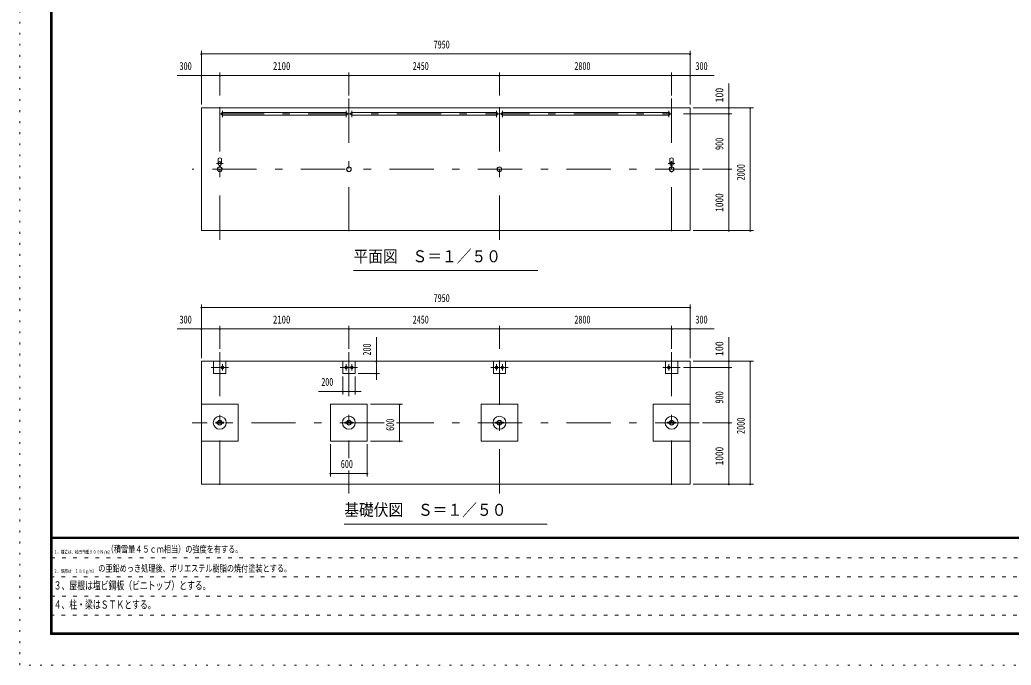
# Model space of a CAD drawing. Units: millimetres, scale not verified, with parts at other scales. Extents: x -23548 to 23548, y -10500 to 10500.
# Drawn here: x -6152 to 9974, y -10500 to 0 of the extents above; entities that cross this region are included whole.
import ezdxf
from ezdxf.enums import TextEntityAlignment as Align

# ---------------------------------------------------------------- set-up
doc = ezdxf.new("R2010")
doc.units = ezdxf.units.MM
doc.header["$LTSCALE"] = 60
for name, pattern in [('USER1', [3, 1, -2]), ('USER3', [24, 12, -5, 2, -5]), ('USER4', [3, 0.5, -2.5])]:
    doc.linetypes.add(name, pattern=pattern)
doc.layers.add('0-1_0-F', color=7, linetype='Continuous')
for name, color, linetype, lineweight in [('0-2_1-0BOLD', 7, 'Continuous', 18), ('0-3_1-2CENTER', 3, 'USER3', 18), ('0-5_1-5DIM', 3, 'Continuous', 18), ('0-C_F-F', 5, 'Continuous', 18), ('0-D_F-E_J_ADD', 5, 'USER4', 18)]:
    doc.layers.add(name, color=color, linetype=linetype, lineweight=lineweight)
doc.styles.add('ＭＳ ゴシック', font='')
doc.styles.get('ＭＳ ゴシック').set_extended_font_data('MS Gothic')

msp = doc.modelspace()

# ---------------------------------------------------------------- linework, layer by layer
at = {"layer": '0-2_1-0BOLD'}
for p, q in [((-845.57, -1508.98), (-2852.86, -1508.98)), ((-2852.86, -1551.68), (-845.57, -1551.68)), ((-752.86, -1508.98), (1604.44, -1508.98)), ((1604.44, -1551.68), (-752.86, -1551.68)), ((4404.43, -1508.98), (1697.14, -1508.98)), ((1697.14, -1551.68), (4404.43, -1551.68)), ((-2926.71, -2255.29), (-2926.71, -2330.81)), ((-2871.71, -2330.81), (-2871.71, -2255.29)), ((4423.28, -2255.29), (4423.28, -2330.81)), ((4478.28, -2330.81), (4478.28, -2255.29)), ((-2903.82, -2390.84), (-2903.82, -2369.06)), ((-2902.21, -2367.66), (-2902.21, -2392.3)), ((-2896.21, -2392.3), (-2896.21, -2367.66)), ((-2894.62, -2369.06), (-2894.62, -2390.84)), ((4446.18, -2390.84), (4446.18, -2369.06)), ((4447.78, -2367.66), (4447.78, -2392.3)), ((4453.78, -2392.3), (4453.78, -2367.66)), ((4455.38, -2369.06), (4455.38, -2390.84)), ((-2799.22, -5755.33), (-2799.22, -5555.33)), ((-699.22, -5555.33), (-699.22, -5755.33)), ((1750.78, -5555.33), (1750.78, -5755.33)), ((-3199.22, -6255.33), (-2599.22, -6255.33)), ((-2933.97, -6548.83), (-2864.47, -6548.83)), ((-2864.47, -6561.83), (-2933.97, -6561.83)), ((-2861.63, -6548.83), (-2834.22, -6548.83)), ((-833.97, -6548.83), (-764.47, -6548.83)), ((-764.47, -6561.83), (-833.97, -6561.83)), ((-761.63, -6548.83), (-734.22, -6548.83)), ((1616.03, -6548.83), (1685.53, -6548.83)), ((1685.53, -6561.83), (1616.03, -6561.83)), ((1715.78, -6561.83), (1688.37, -6561.83)), ((4485.53, -6548.83), (4416.03, -6548.83)), ((4416.03, -6561.83), (4485.53, -6561.83)), ((4488.37, -6561.83), (4515.78, -6561.83))]:
    msp.add_line(p, q, dxfattribs=at)
for points in [[(4750.78, -1430.33), (-3199.21, -1430.33), (-3199.21, -3430.33), (4750.78, -3430.33)], [(4750.78, -5555.32), (4750.78, -7555.33), (-3199.22, -7555.33), (-3199.22, -5555.32)], [(-499.22, -6255.33), (-499.22, -6855.33), (-1099.22, -6855.33), (-1099.22, -6255.33)], [(1950.78, -6855.33), (1950.78, -6255.33), (1350.78, -6255.33), (1350.78, -6855.33)]]:
    msp.add_lwpolyline(points, close=True, dxfattribs=at)
for points in [[(-2799.22, -5755.33), (-2999.22, -5755.33), (-2999.22, -5555.33)], [(-699.22, -5755.33), (-899.22, -5755.33), (-899.22, -5555.33)], [(1750.78, -5755.33), (1550.78, -5755.33), (1550.78, -5555.33)], [(4350.78, -5555.33), (4350.78, -5755.33), (4550.78, -5755.33), (4550.78, -5555.33)], [(-2599.22, -6255.33), (-2599.22, -6855.33), (-3199.22, -6855.33)], [(4750.78, -6255.33), (4150.78, -6255.33), (4150.78, -6855.33), (4750.78, -6855.33)], [(-2936.81, -6561.83), (-2964.22, -6561.83), (-2964.22, -6548.83), (-2936.81, -6548.83)], [(-2834.22, -6548.83), (-2834.22, -6561.83), (-2861.63, -6561.83)], [(-836.81, -6561.83), (-864.22, -6561.83), (-864.22, -6548.83), (-836.81, -6548.83)], [(-734.22, -6548.83), (-734.22, -6561.83), (-761.63, -6561.83)], [(1613.19, -6561.83), (1585.78, -6561.83), (1585.78, -6548.83), (1613.19, -6548.83)], [(1688.37, -6548.83), (1715.78, -6548.83), (1715.78, -6561.83)], [(4413.19, -6548.83), (4385.78, -6548.83), (4385.78, -6561.83), (4413.19, -6561.83)], [(4515.78, -6561.83), (4515.78, -6548.83), (4488.37, -6548.83)]]:
    msp.add_lwpolyline(points, dxfattribs=at)
for centre, radius in [((-2899.21, -2430.33), 38.15), ((-2899.21, -2430.33), 35.35), ((-2899.21, -2340.33), 27.5), ((-2899.21, -2308.98), 2.25), ((-799.21, -2430.33), 38.15), ((-799.21, -2430.33), 35.35), ((1650.79, -2430.33), 38.15), ((1650.79, -2430.33), 35.35), ((4450.78, -2430.33), 38.15), ((4450.78, -2430.33), 35.35), ((4450.78, -2340.33), 27.5), ((4450.78, -2308.98), 2.25), ((-2899.21, -2472.33), 2.25), ((4450.78, -2472.33), 2.25), ((-2852.87, -5655.33), 21.35), ((-2852.87, -5655.33), 19.05), ((-845.57, -5655.33), 21.35), ((-845.57, -5655.33), 19.05), ((-752.87, -5655.33), 21.35), ((-752.87, -5655.33), 19.05), ((1604.43, -5655.33), 21.35), ((1604.43, -5655.33), 19.05), ((1697.13, -5655.33), 21.35), ((1697.13, -5655.33), 19.05), ((4404.43, -5655.33), 21.35), ((4404.43, -5655.33), 19.05), ((-2899.22, -6555.33), 105), ((-799.22, -6555.33), 105), ((1650.78, -6555.33), 105), ((4450.78, -6555.33), 105), ((-2899.22, -6555.33), 38.15), ((-2899.22, -6555.33), 35.35), ((-799.22, -6555.33), 38.15), ((-799.22, -6555.33), 35.35), ((1650.78, -6555.33), 38.15), ((1650.78, -6555.33), 35.35), ((4450.78, -6555.33), 38.15), ((4450.78, -6555.33), 35.35)]:
    msp.add_circle(centre, radius, dxfattribs=at)
for centre, radius, start, end in [((-2852.86, -1530.33), 21.35, 90, 270), ((-845.57, -1530.33), 21.35, 270, 90), ((-752.86, -1530.33), 21.35, 90, 270), ((1604.44, -1530.33), 21.35, 270, 90), ((1697.14, -1530.33), 21.35, 90, 270), ((4404.43, -1530.33), 21.35, 270, 90), ((-2899.21, -2290.78), 44.9, 52.23546, 127.76454), ((4450.78, -2290.78), 44.9, 52.23546, 127.76454), ((-2899.21, -2430.33), 39.75, 96.64514, 265.61671), ((-2899.21, -2340.33), 29.1, 95.93016, 260.90512), ((-2899.21, -2357.73), 44.9, 109.58864, 127.76454), ((-2899.21, -2308.98), 3.85, 321.34222, 270), ((-2899.21, -2340.33), 29.1, 279.09488, 90), ((-2899.21, -2430.33), 39.75, 270, 83.35486), ((-2899.21, -2357.73), 44.9, 52.23546, 70.41136), ((4450.78, -2430.33), 39.75, 96.64514, 265.61671), ((4450.78, -2340.33), 29.1, 95.93016, 260.90512), ((4450.78, -2357.73), 44.9, 109.58864, 127.76454), ((4450.78, -2308.98), 3.85, 321.34222, 270), ((4450.78, -2340.33), 29.1, 279.09488, 90), ((4450.78, -2430.33), 39.75, 270, 83.35486), ((4450.78, -2357.73), 44.9, 52.23546, 70.41136), ((-2899.21, -2472.33), 3.85, 90, 37.90752), ((4450.78, -2472.33), 3.85, 90, 37.90752)]:
    msp.add_arc(centre, radius, start, end, dxfattribs=at)
at = {"layer": '0-3_1-2CENTER'}
for p, q in [((-2899.21, -3580.33), (-2899.21, -1280.33)), ((-799.21, -1280.33), (-799.21, -3580.33)), ((1650.79, -3580.33), (1650.79, -1280.33)), ((4450.78, -1280.33), (4450.78, -3580.33)), ((-2899.21, -1530.33), (4450.78, -1530.33)), ((-2852.86, -1581.68), (-2852.86, -1478.98)), ((-845.57, -1581.68), (-845.57, -1478.98)), ((-752.86, -1478.98), (-752.86, -1581.68)), ((1604.44, -1478.98), (1604.44, -1581.68)), ((1697.14, -1581.68), (1697.14, -1478.98)), ((4404.43, -1478.98), (4404.43, -1581.68)), ((-2954.21, -2340.33), (-2844.21, -2340.33)), ((-2888.45, -2380), (-2909.98, -2380)), ((4505.78, -2340.33), (4395.78, -2340.33)), ((4440.02, -2380), (4461.55, -2380)), ((4900.79, -2430.33), (-3349.21, -2430.33)), ((-2899.22, -5405.33), (-2899.22, -7705.32)), ((-799.22, -5405.33), (-799.22, -7130.3)), ((1650.78, -7705.32), (1650.78, -5405.33)), ((4450.78, -5405.33), (4450.78, -7705.32)), ((-2852.87, -5706.68), (-2852.87, -5603.98)), ((-845.57, -5706.68), (-845.57, -5603.98)), ((-752.87, -5603.98), (-752.87, -5706.68)), ((1604.43, -5603.98), (1604.43, -5706.68)), ((1697.13, -5706.68), (1697.13, -5603.98)), ((4404.43, -5603.98), (4404.43, -5706.68)), ((-2757.8, -5655.33), (-3040.64, -5655.33)), ((-940.64, -5655.33), (-657.8, -5655.33)), ((1792.2, -5655.33), (1509.36, -5655.33)), ((4592.2, -5655.33), (4309.36, -5655.33)), ((-225.26, -6555.33), (-3349.22, -6555.33)), ((4900.78, -6555.33), (-24.22, -6555.33)), ((-799.22, -7330.33), (-799.22, -7705.32))]:
    msp.add_line(p, q, dxfattribs=at)
at = {"layer": '0-5_1-5DIM'}
for p, q in [((-3189.21, -555.33), (-3209.21, -555.33)), ((-3199.21, -505.33), (-3199.21, -1380.33)), ((-3199.21, -555.33), (4750.78, -555.33)), ((4760.78, -555.33), (4740.78, -555.33)), ((4750.78, -505.33), (4750.78, -1380.33)), ((-3199.21, -905.33), (-3591.71, -905.33)), ((-3189.21, -905.33), (-3209.21, -905.33)), ((-3199.21, -905.33), (-2899.21, -905.33)), ((-2889.21, -905.33), (-2909.21, -905.33)), ((-2899.21, -1230.33), (-2899.21, -855.33)), ((-2899.21, -905.33), (-799.21, -905.33)), ((-789.21, -905.33), (-809.21, -905.33)), ((-799.21, -1230.33), (-799.21, -855.33)), ((-799.21, -905.33), (1650.79, -905.33)), ((1660.79, -905.33), (1640.79, -905.33)), ((1650.79, -1230.33), (1650.79, -855.33)), ((1650.79, -905.33), (4450.78, -905.33)), ((4460.78, -905.33), (4440.78, -905.33)), ((4450.78, -855.33), (4450.78, -1230.33)), ((4450.78, -905.33), (4750.78, -905.33)), ((4760.78, -905.33), (4740.78, -905.33)), ((5143.28, -905.33), (4750.78, -905.33)), ((5380.79, -1430.33), (5380.79, -1037.83)), ((4800.78, -1430.33), (5780.79, -1430.33)), ((5390.79, -1430.33), (5370.79, -1430.33)), ((5380.79, -1530.34), (5380.79, -1430.33)), ((5740.79, -1430.33), (5720.79, -1430.33)), ((5730.79, -1430.33), (5730.79, -3430.33)), ((4642.21, -1530.34), (5430.79, -1530.34)), ((5390.79, -1530.34), (5370.79, -1530.34)), ((5380.79, -2430.33), (5380.79, -1530.34)), ((5430.79, -2430.33), (4950.79, -2430.33)), ((5390.79, -2430.33), (5370.79, -2430.33)), ((5380.79, -3430.33), (5380.79, -2430.33)), ((4800.78, -3430.33), (5780.79, -3430.33)), ((5390.79, -3430.33), (5370.79, -3430.33)), ((5740.79, -3430.33), (5720.79, -3430.33)), ((-724.21, -4080.33), (2275.79, -4080.33)), ((-3199.22, -5505.32), (-3199.22, -4630.33)), ((4750.78, -4630.33), (4750.78, -5505.32)), ((-3189.22, -4680.33), (-3209.22, -4680.33)), ((-3199.22, -4680.33), (4750.78, -4680.33)), ((4760.78, -4680.33), (4740.78, -4680.33)), ((-2899.22, -4980.33), (-2899.22, -5355.33)), ((-799.22, -5355.33), (-799.22, -4980.33)), ((1650.78, -5355.33), (1650.78, -4980.33)), ((4450.78, -4980.33), (4450.78, -5355.33)), ((-3199.22, -5030.33), (-3591.72, -5030.33)), ((-3189.22, -5030.33), (-3209.22, -5030.33)), ((-3199.22, -5030.33), (-2899.22, -5030.33)), ((-2889.22, -5030.33), (-2909.22, -5030.33)), ((-2899.22, -5030.33), (-799.22, -5030.33)), ((-789.22, -5030.33), (-809.22, -5030.33)), ((-799.22, -5030.33), (1650.78, -5030.33)), ((1660.78, -5030.33), (1640.78, -5030.33)), ((1650.78, -5030.33), (4450.78, -5030.33)), ((4460.78, -5030.33), (4440.78, -5030.33)), ((4450.78, -5030.33), (4750.78, -5030.33)), ((4760.78, -5030.33), (4740.78, -5030.33)), ((5143.28, -5030.33), (4750.78, -5030.33)), ((-352.2, -5555.33), (-352.2, -5162.83)), ((5380.78, -5555.33), (5380.78, -5162.83)), ((-302.2, -5555.33), (-649.22, -5555.33)), ((-342.2, -5555.33), (-362.2, -5555.33)), ((-352.2, -5755.33), (-352.2, -5555.33)), ((4800.78, -5555.33), (5780.78, -5555.33)), ((5390.78, -5555.33), (5370.78, -5555.33)), ((5380.78, -5655.33), (5380.78, -5555.33)), ((5740.78, -5555.33), (5720.78, -5555.33)), ((5730.78, -5555.33), (5730.78, -7555.32)), ((-899.22, -5805.33), (-899.22, -6094.63)), ((-699.22, -6094.63), (-699.22, -5805.33)), ((-649.22, -5755.33), (-302.2, -5755.33)), ((-342.2, -5755.33), (-362.2, -5755.33)), ((-352.2, -5755.33), (-352.2, -5855.33)), ((5430.78, -5655.33), (4642.2, -5655.33)), ((5390.78, -5655.33), (5370.78, -5655.33)), ((5380.78, -6555.32), (5380.78, -5655.33)), ((-899.22, -6044.63), (-1291.72, -6044.63)), ((-889.22, -6044.63), (-909.22, -6044.63)), ((-899.22, -6044.63), (-699.22, -6044.63)), ((-689.22, -6044.63), (-709.22, -6044.63)), ((-599.22, -6044.63), (-699.22, -6044.63)), ((75.78, -6255.33), (-449.22, -6255.33)), ((35.78, -6255.33), (15.78, -6255.33)), ((25.78, -6855.33), (25.78, -6255.33)), ((5430.78, -6555.32), (4950.78, -6555.32)), ((5390.78, -6555.32), (5370.78, -6555.32)), ((5380.78, -7555.32), (5380.78, -6555.32)), ((-1099.22, -6905.33), (-1099.22, -7430.33)), ((-499.22, -7430.33), (-499.22, -6905.33)), ((-449.22, -6855.33), (75.78, -6855.33)), ((35.78, -6855.33), (15.78, -6855.33)), ((-1089.22, -7380.33), (-1109.22, -7380.33)), ((-1099.22, -7380.33), (-499.22, -7380.33)), ((-489.22, -7380.33), (-509.22, -7380.33)), ((4800.78, -7555.32), (5780.78, -7555.32)), ((5390.78, -7555.32), (5370.78, -7555.32)), ((5740.78, -7555.32), (5720.78, -7555.32)), ((-874.21, -8205.33), (2425.78, -8205.33))]:
    msp.add_line(p, q, dxfattribs=at)
for centre in [(-3199.21, -555.33), (4750.78, -555.33), (-3199.21, -905.33), (-2899.21, -905.33), (-799.21, -905.33), (1650.79, -905.33), (4450.78, -905.33), (4750.78, -905.33), (5380.79, -1430.33), (5730.79, -1430.33), (5380.79, -1530.34), (5380.79, -2430.33), (5380.79, -3430.33), (5730.79, -3430.33), (-3199.22, -4680.33), (4750.78, -4680.33), (-3199.22, -5030.33), (-2899.22, -5030.33), (-799.22, -5030.33), (1650.78, -5030.33), (4450.78, -5030.33), (4750.78, -5030.33), (-352.2, -5555.33), (5380.78, -5555.33), (5730.78, -5555.33), (-352.2, -5755.33), (5380.78, -5655.33), (-899.22, -6044.63), (-699.22, -6044.63), (25.78, -6255.33), (5380.78, -6555.32), (25.78, -6855.33), (-1099.22, -7380.33), (-499.22, -7380.33), (5380.78, -7555.32), (5730.78, -7555.32)]:
    msp.add_arc(centre, 10, 180, 0, dxfattribs=at)
at = {"layer": '0-C_F-F'}
for p, q in [((23023.12, -8415), (-5626.88, -8415)), ((-5626.88, -8417.5), (23023.12, -8417.5)), ((23023.12, -8420), (-5626.88, -8420)), ((-5626.88, -8422.5), (23023.12, -8422.5)), ((23023.12, -8425), (-5626.88, -8425)), ((-5626.88, -8427.5), (23023.12, -8427.5)), ((23023.12, -8430), (-5626.88, -8430)), ((-5626.88, -8432.5), (23023.12, -8432.5)), ((23023.12, -8435), (-5626.88, -8435)), ((-5626.88, -8437.5), (23023.12, -8437.5)), ((23023.12, -8440), (-5626.88, -8440))]:
    msp.add_line(p, q, dxfattribs=at)
at = {"layer": '0-C_F-F', "color": 6, "linetype": 'USER1'}
for p, q in [((12598.13, -8752), (-5651.88, -8752)), ((-5651.88, -9064), (12598.13, -9064)), ((12598.13, -9376), (-5651.88, -9376)), ((-5651.88, -9688), (10090.13, -9688))]:
    msp.add_line(p, q, dxfattribs=at)
at = {"layer": '0-C_F-F'}
for points in [[(23048.12, -10000), (23048.12, 10100), (-5651.88, 10100), (-5651.88, -10000)], [(23045.62, -9997.5), (-5649.38, -9997.5), (-5649.38, 10097.5), (23045.62, 10097.5)], [(23043.12, -9995), (23043.12, 10095), (-5646.88, 10095), (-5646.88, -9995)], [(23040.62, -9992.5), (-5644.38, -9992.5), (-5644.38, 10092.5), (23040.62, 10092.5)], [(23038.12, -9990), (23038.12, 10090), (-5641.88, 10090), (-5641.88, -9990)], [(23035.62, -9987.5), (-5639.38, -9987.5), (-5639.38, 10087.5), (23035.62, 10087.5)], [(23033.12, -9985), (23033.12, 10085), (-5636.88, 10085), (-5636.88, -9985)], [(23030.62, -9982.5), (-5634.38, -9982.5), (-5634.38, 10082.5), (23030.62, 10082.5)], [(23028.12, -9980), (-5631.88, -9980), (-5631.88, 10080), (23028.12, 10080)], [(23025.62, -9977.5), (23025.62, 10077.5), (-5629.38, 10077.5), (-5629.38, -9977.5)], [(23023.12, -9975), (-5626.88, -9975), (-5626.88, 10075), (23023.12, 10075)]]:
    msp.add_lwpolyline(points, close=True, dxfattribs=at)
at = {"layer": '0-D_F-E_J_ADD'}
msp.add_lwpolyline([(23548.12, -10500), (-6151.88, -10500), (-6151.88, 10500), (23548.12, 10500)], close=True, dxfattribs=at)

# ---------------------------------------------------------------- texts
at = {"layer": '0-1_0-F', "style": 'ＭＳ ゴシック'}
for s, height, width, p in [('（積雪量４５ｃｍ相当）の強度を有する。', 110.7, 0.75, (-4739.38, -8702)), ('１、構造は、積雪荷重９００Ｎ/m2', 55.35, 0.75, (-5601.87, -8702)), ('\u3000の亜鉛めっき処理後、ポリエステル樹脂の焼付塗装とする。', 110.7, 0.75, (-4992.28, -9014)), ('２、鉄部は\u3000１８０g/m2', 55.35, 0.75, (-5601.88, -9014)), ('３、屋根は塩ビ鋼板（ビニトップ）とする。', 130.2, 0.7, (-5601.88, -9308.24)), ('４、柱・梁はＳＴＫとする。', 130.2, 0.7, (-5601.88, -9620.23))]:
    msp.add_text(s, height=height, dxfattribs=dict(at, width=width)).set_placement(p, align=Align.BOTTOM_LEFT)
at = {"layer": '0-5_1-5DIM', "color": 7, "style": 'ＭＳ ゴシック'}
for s, height, width, p in [('7950', 130.2, 0.7, (580.45, -505.33)), ('300', 130.2, 0.75, (-3554.56, -855.33)), ('2100', 130.2, 0.8, (-2034.6, -855.33)), ('2450', 130.2, 0.7, (239.78, -855.33)), ('2800', 130.2, 0.7, (2869.51, -855.33)), ('300', 130.2, 0.75, (4837.93, -855.33)), ('平面図\u3000Ｓ＝１／５０', 195.4, 0.9, (-724.21, -4003.68)), ('7950', 130.2, 0.7, (580.44, -4630.33)), ('300', 130.2, 0.75, (-3554.57, -4980.33)), ('2100', 130.2, 0.8, (-2034.61, -4980.33)), ('2450', 130.2, 0.7, (239.77, -4980.33)), ('2800', 130.2, 0.7, (2869.51, -4980.33)), ('300', 130.2, 0.75, (4837.93, -4980.33)), ('200', 130.2, 0.7, (-1247.73, -5994.63)), ('600', 130.2, 0.75, (-932.08, -7330.33)), ('基礎伏図\u3000Ｓ＝１／５０', 195.4, 0.9, (-874.21, -8128.68))]:
    msp.add_text(s, height=height, dxfattribs=dict(at, width=width)).set_placement(p, align=Align.BOTTOM_LEFT)
for s, width, p in [('100', 0.9, (5330.79, -1344.66)), ('900', 0.75, (5330.79, -2117.96)), ('2000', 0.75, (5680.79, -2613.36)), ('1000', 0.85, (5330.79, -3123.13)), ('200', 0.7, (-402.2, -5461.34)), ('100', 0.9, (5330.78, -5469.66)), ('900', 0.75, (5330.78, -6242.95)), ('600', 0.75, (-24.22, -6688.19)), ('2000', 0.75, (5680.78, -6738.36)), ('1000', 0.85, (5330.78, -7248.13))]:
    msp.add_text(s, height=130.2, rotation=90, dxfattribs=dict(at, width=width)).set_placement(p, align=Align.BOTTOM_LEFT)

doc.saveas('drawing.dxf')
